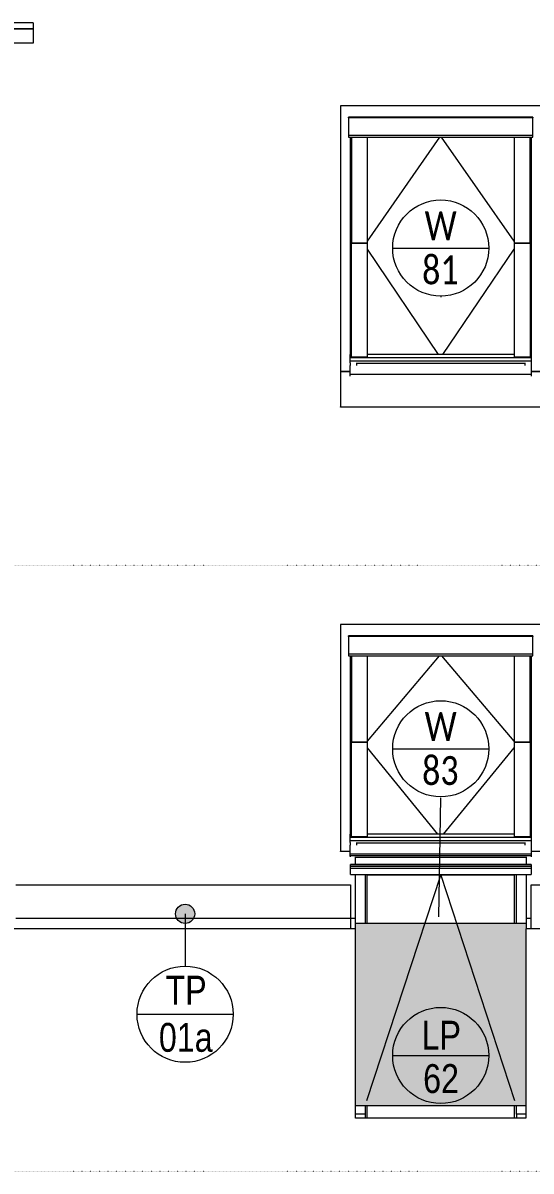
# Model space of a CAD drawing. Header units: millimetres. Extents: x -6736 to 224393, y -6260 to 72638.
# Drawn here: x 12201 to 14845, y 4200 to 10169 of the extents above; entities that cross this region are included whole.
import ezdxf

# ---------------------------------------------------------------- set-up
doc = ezdxf.new("R2010")
doc.units = ezdxf.units.MM
doc.linetypes.add('HA_Dot-S4mm', pattern=[4, 0, -4])
for name, color, linetype, lineweight in [('A-FLOR-HRAL-IDEN', 9, 'Continuous', 9), ('A-FLOR-HRAL-OTLN', 9, 'Continuous', 9), ('A-FLOR-LEVL-OTLN', 9, 'Continuous', 9), ('A-GENM-____-IDEN', 9, 'Continuous', 9), ('A-GENM-____-OTLN', 9, 'Continuous', 9), ('A-GLAZ-____-IDEN', 9, 'Continuous', 9), ('A-GLAZ-____-OTLN', 9, 'Continuous', 5), ('A-ROOF-____-OTLN', 9, 'Continuous', 9), ('A-WALL-____-OTLN', 9, 'Continuous', 9)]:
    doc.layers.add(name, color=color, linetype=linetype, lineweight=lineweight)
doc.styles.add('Arial_2', font='arial.ttf', dxfattribs={"width": 0.8, "height": 150})
doc.styles.add('Calibri', font='calibri.ttf', dxfattribs={"width": 0.8, "height": 150})

# ---------------------------------------------------------------- blocks, each defined once
blk = doc.blocks.new('Roof-Windows_VELUX_VFE - VFE size 940x1370 _PK38__67_26-2206238-A_pohled jižní_DPS pohled')
at = {"layer": 'A-GLAZ-____-OTLN', "color": 250}
for p, q in [((13905, 5838.1), (13905, 5842.2)), ((13905, 5834.2), (13905, 5838.1)), ((14845, 5838.1), (13905, 5838.1)), ((13905, 5784.4), (13905, 5794.5)), ((14845, 5794.5), (13905, 5794.5)), ((14818.7, 5830.5), (13931.3, 5830.5)), ((14845, 5842.2), (14845, 5838.1)), ((14845, 5838.1), (14845, 5834.2)), ((14845, 5794.5), (14845, 5784.4)), ((13905, 5783.3), (13905, 5784.4)), ((14845, 5784.4), (13905, 5784.4)), ((13905, 5775.1), (13905, 5783.3)), ((14845, 5783.3), (13905, 5783.3)), ((13905, 5741.6), (13905, 5775.1)), ((13905, 5775.1), (14845, 5775.1)), ((13905, 5741.6), (14845, 5741.6)), ((13981, 5741.6), (13981, 5488.5)), ((13991.3, 5741.6), (13991.3, 5488.5)), ((13991.3, 4565.9), (14375, 5737.5)), ((14758.7, 5737.5), (13991.3, 5737.5)), ((14375, 5737.5), (14758.7, 4565.9)), ((14758.7, 5488.5), (14758.7, 5741.6)), ((14769, 5488.5), (14769, 5741.6)), ((14845, 5784.4), (14845, 5783.3)), ((14845, 5783.3), (14845, 5775.1)), ((14845, 5775.1), (14845, 5741.6)), ((13981, 4538.5), (13981, 4495.1)), ((13991.3, 4538.5), (13991.3, 4475.1)), ((14758.7, 4475.1), (14758.7, 4538.5)), ((14769, 4495.1), (14769, 4538.5)), ((13981, 4495.1), (13932.1, 4495.1)), ((13981, 4495.1), (13981, 4475.1)), ((13991.3, 4477.3), (14758.7, 4477.3)), ((14769, 4495.1), (14769, 4475.1)), ((14817.9, 4495.1), (14769, 4495.1))]:
    blk.add_line(p, q, dxfattribs=at)
blk = doc.blocks.new('Roof-Windows_VELUX_GLL_1061 - PK08-1836255-A_pohled jižní_DPS pohled')
at = {"layer": 'A-GLAZ-____-OTLN', "color": 250}
for p, q in [((14896, 9738.9), (13854, 9738.9)), ((13854, 9738.9), (13854, 8357.3)), ((14896, 8357.3), (14896, 9738.9)), ((13895.9, 9676.3), (13895.9, 9679.5)), ((14854.1, 9679.5), (13895.9, 9679.5)), ((14854.1, 9676.3), (13895.9, 9676.3)), ((13895.9, 9676.3), (13895.9, 9583.4)), ((14854.1, 9679.5), (14854.1, 9676.3)), ((14854.1, 9583.4), (14854.1, 9676.3)), ((14854.1, 9583.4), (13895.9, 9583.4)), ((13895.9, 9583.4), (13895.9, 9575.2)), ((13895.9, 9575.2), (14854.1, 9575.2)), ((13904, 9575.2), (13904, 8446)), ((13910.4, 9574.5), (13910.4, 9024.5)), ((13993.6, 9033.9), (14370.2, 9575.2)), ((13993.6, 9024.5), (13993.6, 9574.5)), ((14756.4, 9033.9), (14379.8, 9575.2)), ((14756.4, 9574.5), (14756.4, 9024.5)), ((14839.6, 9024.5), (14839.6, 9574.5)), ((14846, 9575.2), (14846, 8446)), ((14854.1, 9575.2), (14854.1, 9583.4)), ((13910.4, 9024.5), (13993.6, 9024.5)), ((13910.4, 8431.1), (13910.4, 9024.5)), ((13993.6, 9024.5), (13910.4, 9024.5)), ((13993.6, 8431.1), (13993.6, 9024.5)), ((14756.4, 9024.5), (14839.6, 9024.5)), ((14756.4, 9024.5), (14756.4, 8431.1)), ((14839.6, 9024.5), (14756.4, 9024.5)), ((14839.6, 9024.5), (14839.6, 8431.1)), ((14363.2, 8446), (13993.6, 8992.7)), ((14386.8, 8446), (14756.4, 8992.7)), ((13904, 8434.6), (13904, 8446)), ((13910.4, 8446), (13904, 8446)), ((13904, 8427.2), (13904, 8434.6)), ((13904, 8410.9), (13904, 8427.2)), ((14846, 8427.2), (13904, 8427.2)), ((13993.6, 8431.1), (13910.4, 8431.1)), ((13993.6, 8430.6), (13910.4, 8430.6)), ((14756.4, 8446), (13993.6, 8446)), ((14839.6, 8431.1), (14756.4, 8431.1)), ((14839.6, 8430.6), (14756.4, 8430.6)), ((14846, 8446), (14839.6, 8446)), ((14846, 8446), (14846, 8434.6)), ((14846, 8434.6), (14846, 8427.2)), ((14846, 8427.2), (14846, 8410.9)), ((13854, 8357.3), (13904, 8357.3)), ((13904, 8357.3), (13854, 8357.3)), ((13854, 8357.3), (13854, 8172.9)), ((13904, 8401.8), (13904, 8410.9)), ((14846, 8410.9), (13904, 8410.9)), ((13904, 8401.8), (13904, 8388.1)), ((13904, 8346.6), (13904, 8388.4)), ((13937, 8401.8), (13937, 8388.1)), ((13937, 8399.8), (14813, 8399.8)), ((14813, 8401.8), (14813, 8388.1)), ((14846, 8410.9), (14846, 8401.8)), ((14846, 8401.8), (14846, 8388.1)), ((14846, 8388.4), (14846, 8346.6)), ((14846, 8357.3), (14896, 8357.3)), ((14896, 8357.3), (14846, 8357.3)), ((14896, 8172.9), (14896, 8357.3)), ((13904, 8343.3), (13904, 8346.6)), ((13904, 8333.1), (13904, 8343.5)), ((13904, 8343.3), (14846, 8343.3)), ((14846, 8346.6), (14846, 8343.3)), ((14846, 8343.5), (14846, 8333.1)), ((13854, 8172.9), (14896, 8172.9)), ((13854, 8171), (13854, 8172.9)), ((14896, 8171), (13854, 8171)), ((14896, 8172.9), (14896, 8171))]:
    blk.add_line(p, q, dxfattribs=at)
blk = doc.blocks.new('HA_GM_Gutter_Balcony - HA_GM_Gutter_Facade TP03-1710864-A_pohled jižní_DPS pohled')
at = {"layer": 'A-GENM-____-OTLN', "color": 7}
for p, q in [((8480, 10139.3), (8480, 10169.1)), ((12255, 10169.1), (8480, 10169.1)), ((12255, 10169.1), (12255, 10139.3)), ((8480, 10136.8), (8480, 10139.3)), ((12255, 10139.3), (8480, 10139.3)), ((8480, 10064.1), (8480, 10136.8)), ((12255, 10136.8), (8480, 10136.8)), ((12255, 10139.3), (12255, 10136.8)), ((12255, 10136.8), (12255, 10064.1)), ((12255, 10064.1), (8480, 10064.1))]:
    blk.add_line(p, q, dxfattribs=at)
blk = doc.blocks.new('Roof-Windows_VELUX_GLL_1061 - PK06-1841059-A_pohled jižní_DPS pohled')
at = {"layer": 'A-GLAZ-____-OTLN', "color": 250}
for p, q in [((14896, 7042.2), (13854, 7042.2)), ((13854, 7042.2), (13854, 5863.5)), ((14896, 5863.5), (14896, 7042.2)), ((13895.9, 6979.6), (13895.9, 6982.7)), ((14854.1, 6982.7), (13895.9, 6982.7)), ((14854.1, 6979.6), (13895.9, 6979.6)), ((13895.9, 6979.6), (13895.9, 6886.7)), ((14854.1, 6982.7), (14854.1, 6979.6)), ((14854.1, 6886.7), (14854.1, 6979.6)), ((14854.1, 6886.7), (13895.9, 6886.7)), ((13895.9, 6886.7), (13895.9, 6878.5)), ((13895.9, 6878.5), (14854.1, 6878.5)), ((13904, 6878.5), (13904, 5952.2)), ((13910.4, 6877.8), (13910.4, 6429.3)), ((13993.6, 6435), (14369.2, 6878.5)), ((13993.6, 6429.3), (13993.6, 6877.8)), ((14756.4, 6435), (14380.8, 6878.5)), ((14756.4, 6877.8), (14756.4, 6429.3)), ((14839.6, 6429.3), (14839.6, 6877.8)), ((14846, 6878.5), (14846, 5952.2)), ((14854.1, 6878.5), (14854.1, 6886.7)), ((13910.4, 6429.3), (13993.6, 6429.3)), ((13910.4, 5937.3), (13910.4, 6429.3)), ((13993.6, 6429.3), (13910.4, 6429.3)), ((13993.6, 5937.3), (13993.6, 6429.3)), ((14360.7, 5952.2), (13993.6, 6401.1)), ((14389.3, 5952.2), (14756.4, 6401.1)), ((14756.4, 6429.3), (14839.6, 6429.3)), ((14756.4, 6429.3), (14756.4, 5937.3)), ((14839.6, 6429.3), (14756.4, 6429.3)), ((14839.6, 6429.3), (14839.6, 5937.3)), ((13904, 5940.8), (13904, 5952.2)), ((13910.4, 5952.2), (13904, 5952.2)), ((13904, 5933.4), (13904, 5940.8)), ((13904, 5917.1), (13904, 5933.4)), ((14846, 5933.4), (13904, 5933.4)), ((13904, 5908), (13904, 5917.1)), ((14846, 5917.1), (13904, 5917.1)), ((13993.6, 5937.3), (13910.4, 5937.3)), ((13993.6, 5936.8), (13910.4, 5936.8)), ((14756.4, 5952.2), (13993.6, 5952.2)), ((14839.6, 5937.3), (14756.4, 5937.3)), ((14839.6, 5936.8), (14756.4, 5936.8)), ((14846, 5952.2), (14839.6, 5952.2)), ((14846, 5952.2), (14846, 5940.8)), ((14846, 5940.8), (14846, 5933.4)), ((14846, 5933.4), (14846, 5917.1)), ((14846, 5917.1), (14846, 5908)), ((13854, 5863.5), (13904, 5863.5)), ((13854, 5861.6), (13854, 5863.5)), ((13904, 5861.6), (13854, 5861.6)), ((13904, 5908), (13904, 5894.3)), ((13904, 5852.8), (13904, 5894.5)), ((13904, 5849.5), (13904, 5852.8)), ((13937, 5908), (13937, 5894.3)), ((13937, 5906), (14813, 5906)), ((14813, 5908), (14813, 5894.3)), ((14846, 5908), (14846, 5894.3)), ((14846, 5894.5), (14846, 5852.8)), ((14846, 5863.5), (14896, 5863.5)), ((14896, 5861.6), (14846, 5861.6)), ((14846, 5852.8), (14846, 5849.5)), ((14896, 5863.5), (14896, 5861.6)), ((13904, 5837.8), (13904, 5849.6)), ((13904, 5849.5), (14846, 5849.5)), ((14846, 5849.6), (14846, 5837.8))]:
    blk.add_line(p, q, dxfattribs=at)
blk = doc.blocks.new('Railing - Railing-2181638-A_pohled jižní_DPS pohled')
at = {"layer": 'A-FLOR-HRAL-OTLN'}
blk.add_hatch(color=256, dxfattribs=at).paths.add_polyline_path([(14817.9, 4538.5), (14817.9, 5488.5), (13931.3, 5488.5), (13932.1, 4538.5), (14740.8, 4538.5)])
at = {"layer": 'A-FLOR-HRAL-OTLN', "color": 7}
for p, q in [((13931.3, 5488.5), (14818.7, 5488.5)), ((14817.9, 4538.5), (13932.1, 4538.5))]:
    blk.add_line(p, q, dxfattribs=at)
blk = doc.blocks.new('185-01_OBJEKT A_Central_rvt-1-A_pohled jižní_DPS pohled')
at = {"layer": 'A-ROOF-____-OTLN', "color": 7}
for p, q in [((13931.3, 5794.5), (13931.3, 5834.2)), ((14818.7, 5834.2), (14818.7, 5794.5)), ((13931.3, 5514.9), (13931.3, 5741.6)), ((14818.7, 5741.6), (14818.7, 5514.9)), ((12165, 5688), (13905, 5688)), ((13905, 5688), (13905, 5514.9)), ((14845, 5514.9), (14845, 5688)), ((14845, 5688), (16515, 5688)), ((12165, 5515), (13905, 5515)), ((13905, 5514.9), (13931.3, 5514.9)), ((13905, 5514.9), (13905, 5459.2)), ((13931.3, 5459.2), (13931.3, 5514.9)), ((14818.7, 5514.9), (14818.7, 5459.2)), ((14818.7, 5514.9), (14845, 5514.9)), ((14845, 5459.2), (14845, 5514.9))]:
    blk.add_line(p, q, dxfattribs=at)
at = {"layer": 'A-WALL-____-OTLN', "color": 7}
for p, q in [((12165, 5515), (13905, 5515)), ((13932.1, 5459.2), (12142.5, 5459.2)), ((13932.1, 4475.1), (13932.1, 5459.2)), ((16560, 5459.2), (14817.9, 5459.2)), ((14817.9, 5459.2), (14817.9, 4475.1)), ((14817.9, 4475.1), (13932.1, 4475.1))]:
    blk.add_line(p, q, dxfattribs=at)
at = {"layer": 'A-FLOR-HRAL-OTLN', "lineweight": 9}
blk.add_blockref('Railing - Railing-2181638-A_pohled jižní_DPS pohled', (0, 0), dxfattribs=at)
at = {"layer": 'A-GENM-____-OTLN', "lineweight": 9}
blk.add_blockref('HA_GM_Gutter_Balcony - HA_GM_Gutter_Facade TP03-1710864-A_pohled jižní_DPS pohled', (0, 0), dxfattribs=at)
at = {"layer": 'A-GLAZ-____-OTLN', "lineweight": 9}
for name in ['Roof-Windows_VELUX_GLL_1061 - PK08-1836255-A_pohled jižní_DPS pohled', 'Roof-Windows_VELUX_GLL_1061 - PK06-1841059-A_pohled jižní_DPS pohled', 'Roof-Windows_VELUX_VFE - VFE size 940x1370 _PK38__67_26-2206238-A_pohled jižní_DPS pohled']:
    blk.add_blockref(name, (0, 0), dxfattribs=at)
blk = doc.blocks.new('HA_TAG_WD - Type Mark-1502833-A_pohled jižní_DPS pohled')
at = {"layer": 'A-GLAZ-____-IDEN'}
blk.add_line((5980, 9053.8), (6480, 9053.8), dxfattribs=at)
blk.add_circle((6230, 9053.8), 250, dxfattribs=at)
blk = doc.blocks.new('HA_TAG_GM_Products - Generic-588599-A_pohled jižní_DPS pohled')
at = {"layer": 'A-GENM-____-IDEN'}
blk.add_line((10117.5, 10793.7), (10617.5, 10793.7), dxfattribs=at)
blk.add_circle((10367.5, 10793.7), 250, dxfattribs=at)
blk = doc.blocks.new('HA_TAG_GM_Railings - Generic-2229991-A_pohled jižní_DPS pohled')
at = {"layer": 'A-FLOR-HRAL-IDEN'}
blk.add_line((5980, 4800.9), (6480, 4800.9), dxfattribs=at)
blk.add_circle((6230, 4800.9), 250, dxfattribs=at)

msp = doc.modelspace()

# ---------------------------------------------------------------- hatches: boundary and pattern name
at = {"layer": 'A-GENM-____-IDEN'}
h = msp.add_hatch(color=256, dxfattribs=at)
edge = h.paths.add_edge_path()
edge.add_arc((13045, 5537.3), 50, 0, 360)

# ---------------------------------------------------------------- linework, layer by layer
at = {"layer": 'A-FLOR-LEVL-OTLN', "linetype": 'HA_Dot-S4mm', "lineweight": 5}
for p, q in [((-4080.2, 7350), (29159.8, 7350)), ((-4080.2, 4200), (29159.8, 4200))]:
    msp.add_line(p, q, dxfattribs=at)
at = {"layer": 'A-GENM-____-IDEN'}
msp.add_line((13045, 5537.3), (13045, 5265.2), dxfattribs=at)
msp.add_circle((13045, 5537.3), 50, dxfattribs=at)
at = {"layer": 'A-GLAZ-____-IDEN'}
for p, q in [((14375, 8748.7), (14375, 8744.2)), ((14365, 5522.1), (14375, 6140.8))]:
    msp.add_line(p, q, dxfattribs=at)

# ---------------------------------------------------------------- block references
at = {"lineweight": 5}
msp.add_blockref('185-01_OBJEKT A_Central_rvt-1-A_pohled jižní_DPS pohled', (0, 0), dxfattribs=at)
at = {"layer": 'A-FLOR-HRAL-IDEN'}
msp.add_blockref('HA_TAG_GM_Railings - Generic-2229991-A_pohled jižní_DPS pohled', (8145, 0.1), dxfattribs=at)
at = {"layer": 'A-GENM-____-IDEN'}
msp.add_blockref('HA_TAG_GM_Products - Generic-588599-A_pohled jižní_DPS pohled', (2677.5, -5778.5), dxfattribs=at)
at = {"layer": 'A-GLAZ-____-IDEN'}
for p in [(8145, -55.1), (8145, -2658.4)]:
    msp.add_blockref('HA_TAG_WD - Type Mark-1502833-A_pohled jižní_DPS pohled', p, dxfattribs=at)

# ---------------------------------------------------------------- texts
at = {"layer": 'A-FLOR-HRAL-IDEN', "lineweight": 5, "char_height": 150, "attachment_point": 1, "style": 'Arial_2'}
for s, insert, width in [('LP', (14275.4, 4981.3), 250.126), ('62', (14283.4, 4755.8), 230.886)]:
    msp.add_mtext(s, dxfattribs=dict(at, insert=insert, width=width))
at = {"layer": 'A-GENM-____-IDEN', "lineweight": 5, "char_height": 150, "attachment_point": 1, "style": 'Arial_2'}
for s, insert, width in [('TP', (12943, 5215.5), 256.54), ('01a', (12908.6, 4970), 339.915)]:
    msp.add_mtext(s, dxfattribs=dict(at, insert=insert, width=width))
at = {"layer": 'A-GLAZ-____-IDEN', "lineweight": 5, "char_height": 150, "attachment_point": 1, "style": 'Calibri'}
for s, insert, width in [('\\fCalibri|b0|i0|c254|p34|;\\W.8;W', (14291.4, 9189.2), 211.645), ('81', (14278.2, 8960.6), 243.713), ('\\fCalibri|b0|i0|c254|p34|;\\W.8;W', (14291.4, 6585.9), 211.645), ('83', (14278.2, 6357.3), 243.713)]:
    msp.add_mtext(s, dxfattribs=dict(at, insert=insert, width=width))

doc.saveas('drawing.dxf')
